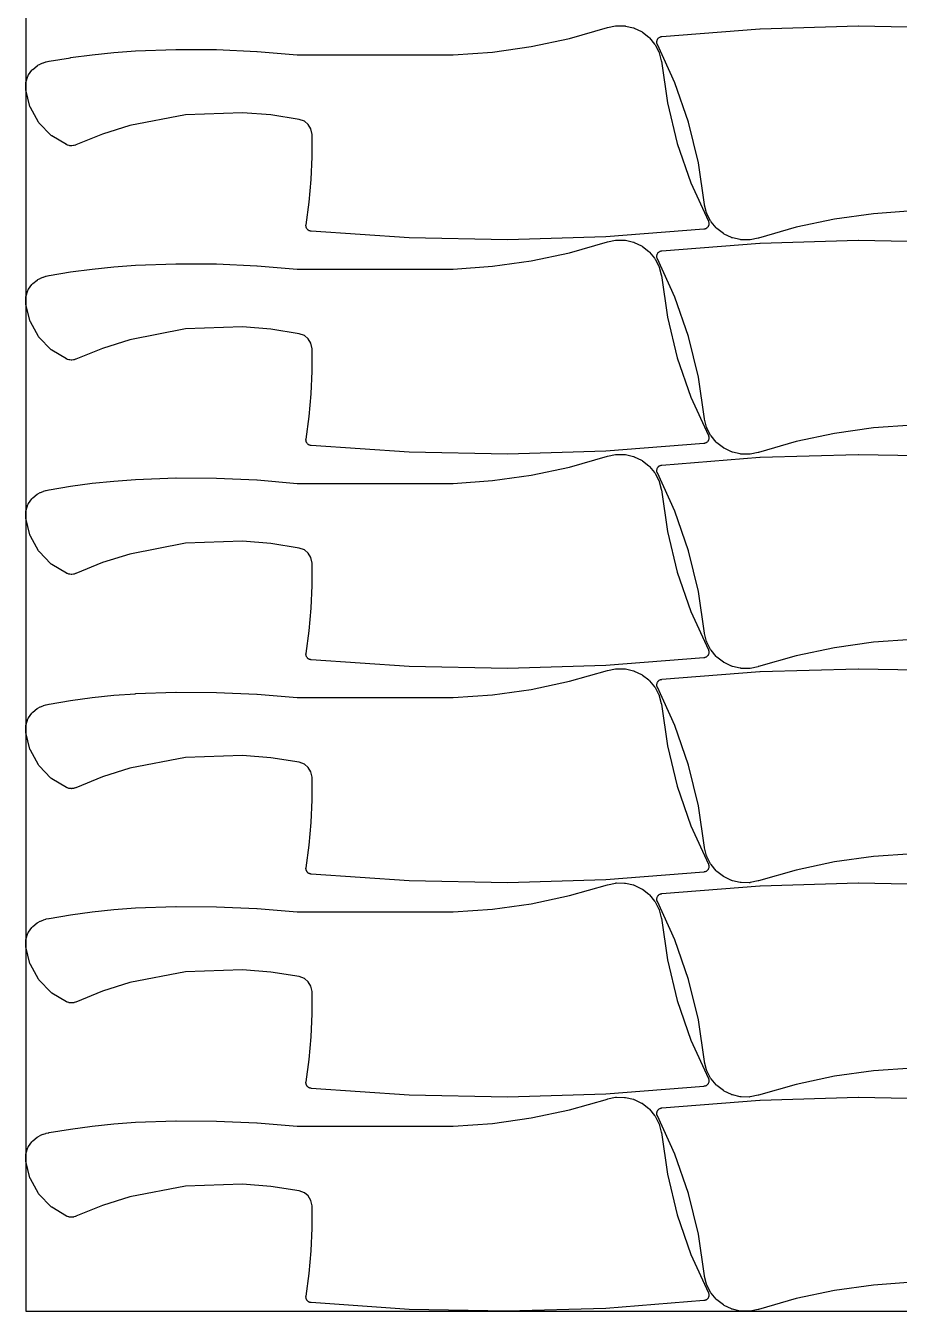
# Model space of a CAD drawing. Header units: metres. Extents: x 0 to 3000, y 0 to 1100.
# Drawn here: x 0 to 390, y 0 to 574 of the extents above; entities that cross this region are included whole.
import ezdxf

# ---------------------------------------------------------------- set-up
doc = ezdxf.new("R2010")
doc.units = ezdxf.units.M

msp = doc.modelspace()

# ---------------------------------------------------------------- linework, layer by layer
at = {"color": 7}
msp.add_lwpolyline([(0, 0), (3000, 0), (3000, 1100), (0, 1100), (0, 0)], close=True, dxfattribs=at)
at = {"color": 1}
for points in [[(127.47, 528.31), (126.28, 530.26), (124.51, 531.71), (122.12, 532.55), (109.56, 534.56), (96.88, 535.58), (71.46, 534.68), (46.47, 529.86), (34.35, 526.02), (22.39, 521.18), (22.33, 521.16), (22.27, 521.13), (21.68, 520.94), (21.48, 520.88), (21.28, 520.85), (20.67, 520.78), (20.46, 520.77), (20.26, 520.77), (19.65, 520.83), (19.44, 520.86), (19.24, 520.91), (18.65, 521.1), (18.61, 521.11), (18.57, 521.12), (18.52, 521.14), (18.46, 521.16), (18.43, 521.18), (18.39, 521.2), (18.34, 521.22), (18.29, 521.25), (18.25, 521.27), (18.22, 521.29), (11.66, 525.2), (11.51, 525.29), (11.37, 525.4), (11.24, 525.52), (6.02, 530.92), (5.91, 531.05), (5.8, 531.19), (5.71, 531.34), (2.07, 537.91), (1.99, 538.07), (1.93, 538.23), (1.88, 538.4), (0.06, 545.81), (0.04, 545.89), (0.02, 545.98), (0.02, 545.99), (0.02, 546.01), (0.01, 546.09), (0, 546.17), (0, 546.19), (0, 546.2), (0, 546.28), (0, 546.37), (0.1, 548.95), (0.11, 549.14), (0.15, 549.33), (0.2, 549.52), (1.01, 551.92), (1.08, 552.1), (1.17, 552.27), (1.27, 552.43), (2.72, 554.51), (2.84, 554.66), (2.97, 554.8), (3.12, 554.93), (5.14, 556.54), (5.21, 556.6), (5.29, 556.65), (5.29, 556.65), (5.3, 556.66), (5.38, 556.7), (5.46, 556.75), (6.5, 557.3), (6.66, 557.37), (7.74, 557.83), (7.9, 557.89), (9.02, 558.24), (9.19, 558.29), (10.34, 558.55), (10.4, 558.56), (10.46, 558.57), (20, 560.15), (20.05, 560.16), (29.63, 561.46), (29.69, 561.46), (39.3, 562.48), (39.36, 562.48), (49, 563.22), (49.04, 563.22), (49.08, 563.22), (67.11, 563.84), (67.18, 563.84), (85.21, 563.75), (85.29, 563.75), (103.29, 562.95), (103.37, 562.95), (121.26, 561.45), (191.03, 561.45), (208.51, 562.68), (225.84, 565.11), (242.96, 568.74), (259.88, 573.58), (259.95, 573.59), (260.02, 573.61), (263.57, 574.35), (263.79, 574.38), (264, 574.39), (267.59, 574.34), (267.8, 574.33), (268.01, 574.29), (271.5, 573.48), (271.71, 573.42), (271.91, 573.34), (275.18, 571.78), (275.37, 571.67), (275.55, 571.55), (278.41, 569.32), (278.57, 569.18), (278.72, 569.02), (281.01, 566.26), (281.13, 566.08), (281.24, 565.9), (282.89, 562.71), (282.97, 562.52), (283.04, 562.31), (283.97, 558.81), (283.97, 558.79), (283.98, 558.77), (284, 558.69), (284.01, 558.62), (284.01, 558.6), (284.02, 558.58), (286.71, 539.96), (291.12, 521.81), (297.23, 504.17), (305.05, 487.05), (305.08, 486.98), (305.11, 486.92), (305.15, 486.8), (305.22, 486.57), (305.26, 486.33), (305.27, 486.21), (305.29, 485.97), (305.27, 485.73), (305.25, 485.61), (305.21, 485.37), (305.13, 485.14), (305.09, 485.03), (304.99, 484.81), (304.86, 484.6), (304.79, 484.5), (304.63, 484.31), (304.46, 484.14), (304.37, 484.06), (304.18, 483.92), (303.97, 483.8), (303.86, 483.74), (303.64, 483.65), (303.41, 483.58), (303.29, 483.55), (303.24, 483.54), (303.19, 483.53), (303.14, 483.52), (303.09, 483.51), (303.04, 483.51), (303, 483.5), (259.26, 480.05), (259.16, 480.04), (215.34, 478.74), (215.24, 478.74), (171.4, 479.6), (171.31, 479.6), (127.54, 482.61), (127.51, 482.62), (127.48, 482.62), (127.41, 482.63), (127.34, 482.64), (127.31, 482.64), (127.29, 482.65), (127.19, 482.67), (126.99, 482.72), (126.79, 482.79), (126.7, 482.83), (126.52, 482.92), (126.34, 483.02), (126.26, 483.08), (126.1, 483.21), (125.95, 483.35), (125.88, 483.42), (125.75, 483.58), (125.63, 483.75), (125.57, 483.83), (125.48, 484.01), (125.4, 484.2), (125.36, 484.3), (125.3, 484.49), (125.26, 484.69), (125.25, 484.79), (125.23, 484.99), (125.23, 485.2), (125.23, 485.3), (125.24, 485.38), (125.25, 485.46), (126.64, 495.57), (127.56, 505.69), (128, 515.83), (127.97, 525.84), (127.47, 528.31)], [(127.47, 432.56), (126.28, 434.51), (124.51, 435.96), (122.12, 436.8), (109.56, 438.81), (96.88, 439.84), (71.46, 438.93), (46.47, 434.11), (34.35, 430.27), (22.39, 425.43), (22.33, 425.41), (22.27, 425.38), (21.68, 425.19), (21.48, 425.13), (21.28, 425.1), (20.67, 425.03), (20.46, 425.02), (20.26, 425.03), (19.65, 425.08), (19.44, 425.11), (19.24, 425.16), (18.65, 425.35), (18.61, 425.36), (18.57, 425.37), (18.52, 425.4), (18.46, 425.42), (18.43, 425.43), (18.39, 425.45), (18.34, 425.48), (18.29, 425.5), (18.25, 425.52), (18.22, 425.54), (11.66, 429.45), (11.51, 429.54), (11.37, 429.65), (11.24, 429.78), (6.02, 435.17), (5.91, 435.3), (5.8, 435.44), (5.71, 435.59), (2.07, 442.16), (1.99, 442.32), (1.93, 442.48), (1.88, 442.65), (0.06, 450.07), (0.04, 450.15), (0.02, 450.23), (0.02, 450.24), (0.02, 450.26), (0.01, 450.34), (0, 450.42), (0, 450.44), (0, 450.45), (0, 450.54), (0, 450.62), (0.1, 453.21), (0.11, 453.4), (0.15, 453.59), (0.2, 453.77), (1.01, 456.18), (1.08, 456.35), (1.17, 456.52), (1.27, 456.68), (2.72, 458.76), (2.84, 458.91), (2.97, 459.05), (3.12, 459.18), (5.14, 460.79), (5.21, 460.85), (5.29, 460.9), (5.29, 460.9), (5.3, 460.91), (5.38, 460.95), (5.46, 461), (6.5, 461.55), (6.66, 461.62), (7.74, 462.08), (7.9, 462.14), (9.02, 462.5), (9.19, 462.54), (10.34, 462.8), (10.4, 462.81), (10.46, 462.82), (20, 464.4), (20.05, 464.41), (29.63, 465.71), (29.69, 465.72), (39.3, 466.73), (39.36, 466.74), (49, 467.47), (49.04, 467.47), (49.08, 467.47), (67.11, 468.09), (67.18, 468.09), (85.21, 468), (85.29, 468), (103.29, 467.2), (103.37, 467.2), (121.26, 465.7), (191.03, 465.7), (208.51, 466.93), (225.84, 469.36), (242.96, 473), (259.88, 477.83), (259.95, 477.84), (260.02, 477.86), (263.57, 478.6), (263.79, 478.63), (264, 478.64), (267.59, 478.59), (267.8, 478.58), (268.01, 478.54), (271.5, 477.73), (271.71, 477.67), (271.91, 477.59), (275.18, 476.03), (275.37, 475.93), (275.55, 475.8), (278.41, 473.57), (278.57, 473.43), (278.72, 473.27), (281.01, 470.51), (281.13, 470.34), (281.24, 470.15), (282.89, 466.97), (282.97, 466.77), (283.04, 466.56), (283.97, 463.06), (283.97, 463.04), (283.98, 463.02), (284, 462.95), (284.01, 462.87), (284.01, 462.85), (284.02, 462.83), (286.71, 444.21), (291.12, 426.06), (297.23, 408.42), (305.05, 391.31), (305.08, 391.24), (305.11, 391.17), (305.15, 391.05), (305.22, 390.82), (305.26, 390.58), (305.27, 390.46), (305.29, 390.22), (305.27, 389.98), (305.25, 389.86), (305.21, 389.62), (305.13, 389.39), (305.09, 389.28), (304.99, 389.06), (304.86, 388.85), (304.79, 388.75), (304.63, 388.56), (304.46, 388.39), (304.37, 388.32), (304.18, 388.17), (303.97, 388.05), (303.86, 387.99), (303.64, 387.9), (303.41, 387.83), (303.29, 387.8), (303.24, 387.79), (303.19, 387.78), (303.14, 387.78), (303.09, 387.77), (303.04, 387.76), (303, 387.76), (259.26, 384.3), (259.16, 384.29), (215.34, 382.99), (215.24, 382.99), (171.4, 383.85), (171.31, 383.85), (127.54, 386.87), (127.51, 386.87), (127.48, 386.87), (127.41, 386.88), (127.34, 386.89), (127.31, 386.9), (127.29, 386.9), (127.19, 386.92), (126.99, 386.97), (126.79, 387.04), (126.7, 387.08), (126.52, 387.17), (126.34, 387.28), (126.26, 387.33), (126.1, 387.46), (125.95, 387.6), (125.88, 387.67), (125.75, 387.83), (125.63, 388), (125.57, 388.09), (125.48, 388.26), (125.4, 388.45), (125.36, 388.55), (125.3, 388.74), (125.26, 388.94), (125.25, 389.04), (125.23, 389.25), (125.23, 389.45), (125.23, 389.55), (125.24, 389.63), (125.25, 389.71), (126.64, 399.82), (127.56, 409.94), (128, 420.08), (127.97, 430.09), (127.47, 432.56)], [(127.47, 336.81), (126.28, 338.77), (124.51, 340.21), (122.12, 341.05), (109.56, 343.06), (96.88, 344.09), (71.46, 343.18), (46.47, 338.36), (34.35, 334.52), (22.39, 329.68), (22.33, 329.66), (22.27, 329.64), (21.68, 329.44), (21.48, 329.39), (21.28, 329.35), (20.67, 329.28), (20.46, 329.27), (20.26, 329.28), (19.65, 329.34), (19.44, 329.37), (19.24, 329.42), (18.65, 329.6), (18.61, 329.61), (18.57, 329.63), (18.52, 329.65), (18.46, 329.67), (18.43, 329.69), (18.39, 329.7), (18.34, 329.73), (18.29, 329.75), (18.25, 329.77), (18.22, 329.79), (11.66, 333.7), (11.51, 333.8), (11.37, 333.91), (11.24, 334.03), (6.02, 339.43), (5.91, 339.56), (5.8, 339.7), (5.71, 339.85), (2.07, 346.41), (1.99, 346.57), (1.93, 346.73), (1.88, 346.9), (0.06, 354.32), (0.04, 354.4), (0.02, 354.48), (0.02, 354.5), (0.02, 354.51), (0.01, 354.59), (0, 354.67), (0, 354.69), (0, 354.71), (0, 354.79), (0, 354.87), (0.1, 357.46), (0.11, 357.65), (0.15, 357.84), (0.2, 358.02), (1.01, 360.43), (1.08, 360.6), (1.17, 360.77), (1.27, 360.93), (2.72, 363.01), (2.84, 363.17), (2.97, 363.31), (3.12, 363.43), (5.14, 365.05), (5.21, 365.1), (5.29, 365.15), (5.29, 365.16), (5.3, 365.16), (5.38, 365.21), (5.46, 365.25), (6.5, 365.8), (6.66, 365.88), (7.74, 366.33), (7.9, 366.39), (9.02, 366.75), (9.19, 366.79), (10.34, 367.05), (10.4, 367.06), (10.46, 367.08), (20, 368.65), (20.05, 368.66), (29.63, 369.96), (29.69, 369.97), (39.3, 370.98), (39.36, 370.99), (49, 371.72), (49.04, 371.72), (49.08, 371.73), (67.11, 372.35), (67.18, 372.35), (85.21, 372.26), (85.29, 372.26), (103.29, 371.46), (103.37, 371.45), (121.26, 369.95), (191.03, 369.95), (208.51, 371.18), (225.84, 373.62), (242.96, 377.25), (259.88, 382.08), (259.95, 382.1), (260.02, 382.12), (263.57, 382.85), (263.79, 382.88), (264, 382.89), (267.59, 382.85), (267.8, 382.83), (268.01, 382.79), (271.5, 381.98), (271.71, 381.92), (271.91, 381.84), (275.18, 380.28), (275.37, 380.18), (275.55, 380.05), (278.41, 377.82), (278.57, 377.68), (278.72, 377.52), (281.01, 374.76), (281.13, 374.59), (281.24, 374.4), (282.89, 371.22), (282.97, 371.02), (283.04, 370.81), (283.97, 367.31), (283.97, 367.29), (283.98, 367.28), (284, 367.2), (284.01, 367.12), (284.01, 367.1), (284.02, 367.08), (286.71, 348.46), (291.12, 330.32), (297.23, 312.67), (305.05, 295.56), (305.08, 295.49), (305.11, 295.42), (305.15, 295.31), (305.22, 295.07), (305.26, 294.83), (305.27, 294.72), (305.29, 294.47), (305.27, 294.23), (305.25, 294.12), (305.21, 293.88), (305.13, 293.65), (305.09, 293.53), (304.99, 293.31), (304.86, 293.1), (304.79, 293), (304.63, 292.82), (304.46, 292.65), (304.37, 292.57), (304.18, 292.42), (303.97, 292.3), (303.86, 292.25), (303.64, 292.15), (303.41, 292.08), (303.29, 292.05), (303.24, 292.05), (303.19, 292.03), (303.14, 292.03), (303.09, 292.02), (303.04, 292.02), (303, 292.01), (259.26, 288.55), (259.16, 288.55), (215.34, 287.24), (215.24, 287.24), (171.4, 288.1), (171.31, 288.1), (127.54, 291.12), (127.51, 291.12), (127.48, 291.12), (127.41, 291.13), (127.34, 291.14), (127.31, 291.15), (127.29, 291.15), (127.19, 291.17), (126.99, 291.22), (126.79, 291.29), (126.7, 291.33), (126.52, 291.42), (126.34, 291.53), (126.26, 291.59), (126.1, 291.71), (125.95, 291.85), (125.88, 291.93), (125.75, 292.08), (125.63, 292.25), (125.57, 292.34), (125.48, 292.52), (125.4, 292.71), (125.36, 292.8), (125.3, 293), (125.26, 293.19), (125.25, 293.29), (125.23, 293.5), (125.23, 293.7), (125.23, 293.81), (125.24, 293.88), (125.25, 293.96), (126.64, 304.08), (127.56, 314.19), (128, 324.34), (127.97, 334.35), (127.47, 336.81)], [(127.47, 241.06), (126.28, 243.02), (124.51, 244.46), (122.12, 245.31), (109.56, 247.31), (96.88, 248.34), (71.46, 247.43), (46.47, 242.62), (34.35, 238.77), (22.39, 233.93), (22.33, 233.91), (22.27, 233.89), (21.68, 233.69), (21.48, 233.64), (21.28, 233.6), (20.67, 233.54), (20.46, 233.52), (20.26, 233.53), (19.65, 233.59), (19.44, 233.62), (19.24, 233.67), (18.65, 233.85), (18.61, 233.87), (18.57, 233.88), (18.52, 233.9), (18.46, 233.92), (18.43, 233.94), (18.39, 233.95), (18.34, 233.98), (18.29, 234), (18.25, 234.03), (18.22, 234.05), (11.66, 237.95), (11.51, 238.05), (11.37, 238.16), (11.24, 238.28), (6.02, 243.68), (5.91, 243.81), (5.8, 243.95), (5.71, 244.1), (2.07, 250.66), (1.99, 250.82), (1.93, 250.99), (1.88, 251.16), (0.06, 258.57), (0.04, 258.65), (0.02, 258.73), (0.02, 258.75), (0.02, 258.76), (0.01, 258.85), (0, 258.93), (0, 258.94), (0, 258.96), (0, 259.04), (0, 259.12), (0.1, 261.71), (0.11, 261.9), (0.15, 262.09), (0.2, 262.27), (1.01, 264.68), (1.08, 264.86), (1.17, 265.03), (1.27, 265.19), (2.72, 267.27), (2.84, 267.42), (2.97, 267.56), (3.12, 267.69), (5.14, 269.3), (5.21, 269.35), (5.29, 269.41), (5.29, 269.41), (5.3, 269.41), (5.38, 269.46), (5.46, 269.5), (6.5, 270.05), (6.66, 270.13), (7.74, 270.58), (7.9, 270.64), (9.02, 271), (9.19, 271.05), (10.34, 271.31), (10.4, 271.32), (10.46, 271.33), (20, 272.91), (20.05, 272.92), (29.63, 274.21), (29.69, 274.22), (39.3, 275.24), (39.36, 275.24), (49, 275.97), (49.04, 275.97), (49.08, 275.98), (67.11, 276.6), (67.18, 276.6), (85.21, 276.51), (85.29, 276.51), (103.29, 275.71), (103.37, 275.7), (121.26, 274.2), (191.03, 274.2), (208.51, 275.43), (225.84, 277.87), (242.96, 281.5), (259.88, 286.33), (259.95, 286.35), (260.02, 286.37), (263.57, 287.1), (263.79, 287.13), (264, 287.14), (267.59, 287.1), (267.8, 287.08), (268.01, 287.05), (271.5, 286.24), (271.71, 286.18), (271.91, 286.09), (275.18, 284.53), (275.37, 284.43), (275.55, 284.31), (278.41, 282.08), (278.57, 281.93), (278.72, 281.77), (281.01, 279.01), (281.13, 278.84), (281.24, 278.66), (282.89, 275.47), (282.97, 275.27), (283.04, 275.07), (283.97, 271.56), (283.97, 271.55), (283.98, 271.53), (284, 271.45), (284.01, 271.37), (284.01, 271.35), (284.02, 271.34), (286.71, 252.72), (291.12, 234.57), (297.23, 216.92), (305.05, 199.81), (305.08, 199.74), (305.11, 199.67), (305.15, 199.56), (305.22, 199.33), (305.26, 199.09), (305.27, 198.97), (305.29, 198.73), (305.27, 198.49), (305.25, 198.37), (305.21, 198.13), (305.13, 197.9), (305.09, 197.78), (304.99, 197.56), (304.86, 197.36), (304.79, 197.26), (304.63, 197.07), (304.46, 196.9), (304.37, 196.82), (304.18, 196.67), (303.97, 196.55), (303.86, 196.5), (303.64, 196.4), (303.41, 196.33), (303.29, 196.31), (303.24, 196.3), (303.19, 196.29), (303.14, 196.28), (303.09, 196.27), (303.04, 196.27), (303, 196.26), (259.26, 192.8), (259.16, 192.8), (215.34, 191.5), (215.24, 191.5), (171.4, 192.35), (171.31, 192.36), (127.54, 195.37), (127.51, 195.38), (127.48, 195.38), (127.41, 195.39), (127.34, 195.39), (127.31, 195.4), (127.29, 195.41), (127.19, 195.43), (126.99, 195.48), (126.79, 195.55), (126.7, 195.59), (126.52, 195.67), (126.34, 195.78), (126.26, 195.84), (126.1, 195.96), (125.95, 196.1), (125.88, 196.18), (125.75, 196.33), (125.63, 196.5), (125.57, 196.59), (125.48, 196.77), (125.4, 196.96), (125.36, 197.05), (125.3, 197.25), (125.26, 197.45), (125.25, 197.55), (125.23, 197.75), (125.23, 197.96), (125.23, 198.06), (125.24, 198.14), (125.25, 198.22), (126.64, 208.33), (127.56, 218.44), (128, 228.59), (127.97, 238.6), (127.47, 241.06)], [(127.47, 145.32), (126.28, 147.27), (124.51, 148.72), (122.12, 149.56), (109.56, 151.57), (96.88, 152.59), (71.46, 151.69), (46.47, 146.87), (34.35, 143.03), (22.39, 138.19), (22.33, 138.16), (22.27, 138.14), (21.68, 137.95), (21.48, 137.89), (21.28, 137.86), (20.67, 137.79), (20.46, 137.78), (20.26, 137.78), (19.65, 137.84), (19.44, 137.87), (19.24, 137.92), (18.65, 138.1), (18.61, 138.12), (18.57, 138.13), (18.52, 138.15), (18.46, 138.17), (18.43, 138.19), (18.39, 138.21), (18.34, 138.23), (18.29, 138.26), (18.25, 138.28), (18.22, 138.3), (11.66, 142.2), (11.51, 142.3), (11.37, 142.41), (11.24, 142.53), (6.02, 147.93), (5.91, 148.06), (5.8, 148.2), (5.71, 148.35), (2.07, 154.92), (1.99, 155.07), (1.93, 155.24), (1.88, 155.41), (0.06, 162.82), (0.04, 162.9), (0.02, 162.98), (0.02, 163), (0.02, 163.02), (0.01, 163.1), (0, 163.18), (0, 163.2), (0, 163.21), (0, 163.29), (0, 163.38), (0.1, 165.96), (0.11, 166.15), (0.15, 166.34), (0.2, 166.53), (1.01, 168.93), (1.08, 169.11), (1.17, 169.28), (1.27, 169.44), (2.72, 171.52), (2.84, 171.67), (2.97, 171.81), (3.12, 171.94), (5.14, 173.55), (5.21, 173.6), (5.29, 173.66), (5.29, 173.66), (5.3, 173.67), (5.38, 173.71), (5.46, 173.76), (6.5, 174.31), (6.66, 174.38), (7.74, 174.83), (7.9, 174.89), (9.02, 175.25), (9.19, 175.3), (10.34, 175.56), (10.4, 175.57), (10.46, 175.58), (20, 177.16), (20.05, 177.17), (29.63, 178.46), (29.69, 178.47), (39.3, 179.49), (39.36, 179.49), (49, 180.23), (49.04, 180.23), (49.08, 180.23), (67.11, 180.85), (67.18, 180.85), (85.21, 180.76), (85.29, 180.76), (103.29, 179.96), (103.37, 179.96), (121.26, 178.45), (191.03, 178.45), (208.51, 179.69), (225.84, 182.12), (242.96, 185.75), (259.88, 190.58), (259.95, 190.6), (260.02, 190.62), (263.57, 191.35), (263.79, 191.39), (264, 191.4), (267.59, 191.35), (267.8, 191.34), (268.01, 191.3), (271.5, 190.49), (271.71, 190.43), (271.91, 190.35), (275.18, 188.79), (275.37, 188.68), (275.55, 188.56), (278.41, 186.33), (278.57, 186.19), (278.72, 186.03), (281.01, 183.27), (281.13, 183.09), (281.24, 182.91), (282.89, 179.72), (282.97, 179.53), (283.04, 179.32), (283.97, 175.82), (283.97, 175.8), (283.98, 175.78), (284, 175.7), (284.01, 175.62), (284.01, 175.61), (284.02, 175.59), (286.71, 156.97), (291.12, 138.82), (297.23, 121.17), (305.05, 104.06), (305.08, 103.99), (305.11, 103.92), (305.15, 103.81), (305.22, 103.58), (305.26, 103.34), (305.27, 103.22), (305.29, 102.98), (305.27, 102.74), (305.25, 102.62), (305.21, 102.38), (305.13, 102.15), (305.09, 102.04), (304.99, 101.82), (304.86, 101.61), (304.79, 101.51), (304.63, 101.32), (304.46, 101.15), (304.37, 101.07), (304.18, 100.93), (303.97, 100.8), (303.86, 100.75), (303.64, 100.65), (303.41, 100.59), (303.29, 100.56), (303.24, 100.55), (303.19, 100.54), (303.14, 100.53), (303.09, 100.52), (303.04, 100.52), (303, 100.51), (259.26, 97.05), (259.16, 97.05), (215.34, 95.75), (215.24, 95.75), (171.4, 96.6), (171.31, 96.61), (127.54, 99.62), (127.51, 99.63), (127.48, 99.63), (127.41, 99.64), (127.34, 99.65), (127.31, 99.65), (127.29, 99.66), (127.19, 99.68), (126.99, 99.73), (126.79, 99.8), (126.7, 99.84), (126.52, 99.93), (126.34, 100.03), (126.26, 100.09), (126.1, 100.22), (125.95, 100.36), (125.88, 100.43), (125.75, 100.59), (125.63, 100.76), (125.57, 100.84), (125.48, 101.02), (125.4, 101.21), (125.36, 101.31), (125.3, 101.5), (125.26, 101.7), (125.25, 101.8), (125.23, 102), (125.23, 102.21), (125.23, 102.31), (125.24, 102.39), (125.25, 102.47), (126.64, 112.58), (127.56, 122.7), (128, 132.84), (127.97, 142.85), (127.47, 145.32)], [(127.47, 49.57), (126.28, 51.52), (124.51, 52.97), (122.12, 53.81), (109.56, 55.82), (96.88, 56.84), (71.46, 55.94), (46.47, 51.12), (34.35, 47.28), (22.39, 42.44), (22.33, 42.42), (22.27, 42.39), (21.68, 42.2), (21.48, 42.14), (21.28, 42.11), (20.67, 42.04), (20.46, 42.03), (20.26, 42.04), (19.65, 42.09), (19.44, 42.12), (19.24, 42.17), (18.65, 42.36), (18.61, 42.37), (18.57, 42.38), (18.52, 42.4), (18.46, 42.42), (18.43, 42.44), (18.39, 42.46), (18.34, 42.48), (18.29, 42.51), (18.25, 42.53), (18.22, 42.55), (11.66, 46.46), (11.51, 46.55), (11.37, 46.66), (11.24, 46.78), (6.02, 52.18), (5.91, 52.31), (5.8, 52.45), (5.71, 52.6), (2.07, 59.17), (1.99, 59.33), (1.93, 59.49), (1.88, 59.66), (0.06, 67.08), (0.04, 67.16), (0.02, 67.24), (0.02, 67.25), (0.02, 67.27), (0.01, 67.35), (0, 67.43), (0, 67.45), (0, 67.46), (0, 67.55), (0, 67.63), (0.1, 70.21), (0.11, 70.41), (0.15, 70.59), (0.2, 70.78), (1.01, 73.18), (1.08, 73.36), (1.17, 73.53), (1.27, 73.69), (2.72, 75.77), (2.84, 75.92), (2.97, 76.06), (3.12, 76.19), (5.14, 77.8), (5.21, 77.86), (5.29, 77.91), (5.29, 77.91), (5.3, 77.92), (5.38, 77.96), (5.46, 78.01), (6.5, 78.56), (6.66, 78.63), (7.74, 79.09), (7.9, 79.15), (9.02, 79.5), (9.19, 79.55), (10.34, 79.81), (10.4, 79.82), (10.46, 79.83), (20, 81.41), (20.05, 81.42), (29.63, 82.72), (29.69, 82.72), (39.3, 83.74), (39.36, 83.74), (49, 84.48), (49.04, 84.48), (49.08, 84.48), (67.11, 85.1), (67.18, 85.1), (85.21, 85.01), (85.29, 85.01), (103.29, 84.21), (103.37, 84.21), (121.26, 82.71), (191.03, 82.71), (208.51, 83.94), (225.84, 86.37), (242.96, 90), (259.88, 94.84), (259.95, 94.85), (260.02, 94.87), (263.57, 95.61), (263.79, 95.64), (264, 95.65), (267.59, 95.6), (267.8, 95.59), (268.01, 95.55), (271.5, 94.74), (271.71, 94.68), (271.91, 94.6), (275.18, 93.04), (275.37, 92.93), (275.55, 92.81), (278.41, 90.58), (278.57, 90.44), (278.72, 90.28), (281.01, 87.52), (281.13, 87.35), (281.24, 87.16), (282.89, 83.98), (282.97, 83.78), (283.04, 83.57), (283.97, 80.07), (283.97, 80.05), (283.98, 80.03), (284, 79.96), (284.01, 79.88), (284.01, 79.86), (284.02, 79.84), (286.71, 61.22), (291.12, 43.07), (297.23, 25.43), (305.05, 8.32), (305.08, 8.25), (305.11, 8.18), (305.15, 8.06), (305.22, 7.83), (305.26, 7.59), (305.27, 7.47), (305.29, 7.23), (305.27, 6.99), (305.25, 6.87), (305.21, 6.63), (305.13, 6.4), (305.09, 6.29), (304.99, 6.07), (304.86, 5.86), (304.79, 5.76), (304.63, 5.57), (304.46, 5.4), (304.37, 5.32), (304.18, 5.18), (303.97, 5.06), (303.86, 5), (303.64, 4.91), (303.41, 4.84), (303.29, 4.81), (303.24, 4.8), (303.19, 4.79), (303.14, 4.78), (303.09, 4.78), (303.04, 4.77), (303, 4.77), (259.26, 1.31), (259.16, 1.3), (215.34, 0), (215.24, 0), (171.4, 0.86), (171.31, 0.86), (127.54, 3.88), (127.51, 3.88), (127.48, 3.88), (127.41, 3.89), (127.34, 3.9), (127.31, 3.91), (127.29, 3.91), (127.19, 3.93), (126.99, 3.98), (126.79, 4.05), (126.7, 4.09), (126.52, 4.18), (126.34, 4.29), (126.26, 4.34), (126.1, 4.47), (125.95, 4.61), (125.88, 4.68), (125.75, 4.84), (125.63, 5.01), (125.57, 5.09), (125.48, 5.27), (125.4, 5.46), (125.36, 5.56), (125.3, 5.75), (125.26, 5.95), (125.25, 6.05), (125.23, 6.26), (125.23, 6.46), (125.23, 6.56), (125.24, 6.64), (125.25, 6.72), (126.64, 16.83), (127.56, 26.95), (128, 37.09), (127.97, 47.1), (127.47, 49.57)]]:
    msp.add_lwpolyline(points, close=True, dxfattribs=at)
for points in [[(396.26, 491.68), (378.78, 490.45), (361.44, 488.01), (344.32, 484.38), (327.41, 479.55), (327.33, 479.53), (327.26, 479.51), (323.71, 478.78), (323.5, 478.75), (323.28, 478.74), (319.7, 478.78), (319.48, 478.8), (319.27, 478.84), (315.78, 479.65), (315.57, 479.71), (315.37, 479.79), (312.1, 481.35), (311.91, 481.45), (311.73, 481.58), (308.87, 483.81), (308.71, 483.95), (308.56, 484.11), (306.28, 486.87), (306.15, 487.04), (306.04, 487.23), (304.4, 490.41), (304.31, 490.61), (304.24, 490.81), (303.31, 494.32), (303.31, 494.34), (303.31, 494.35), (303.29, 494.43), (303.27, 494.51), (303.27, 494.53), (303.27, 494.55), (300.58, 513.17), (296.17, 531.31), (290.05, 548.96), (282.24, 566.07), (282.21, 566.14), (282.18, 566.21), (282.14, 566.32), (282.07, 566.56), (282.03, 566.8), (282.01, 566.91), (282, 567.16), (282.02, 567.4), (282.03, 567.51), (282.08, 567.75), (282.15, 567.98), (282.2, 568.1), (282.3, 568.32), (282.43, 568.53), (282.5, 568.63), (282.65, 568.81), (282.83, 568.98), (282.92, 569.06), (283.11, 569.21), (283.32, 569.33), (283.42, 569.38), (283.65, 569.48), (283.88, 569.55), (284, 569.58), (284.05, 569.58), (284.09, 569.6), (284.14, 569.6), (284.19, 569.61), (284.24, 569.61), (284.29, 569.62), (328.02, 573.08), (328.12, 573.08), (371.95, 574.39), (372.05, 574.39), (415.88, 573.53)], [(396.26, 395.93), (378.78, 394.7), (361.44, 392.26), (344.32, 388.63), (327.41, 383.8), (327.33, 383.79), (327.26, 383.77), (323.71, 383.03), (323.5, 383), (323.28, 382.99), (319.7, 383.04), (319.48, 383.05), (319.27, 383.09), (315.78, 383.9), (315.57, 383.96), (315.37, 384.04), (312.1, 385.6), (311.91, 385.7), (311.73, 385.83), (308.87, 388.06), (308.71, 388.2), (308.56, 388.36), (306.28, 391.12), (306.15, 391.29), (306.04, 391.48), (304.4, 394.66), (304.31, 394.86), (304.24, 395.07), (303.31, 398.57), (303.31, 398.59), (303.31, 398.6), (303.29, 398.68), (303.27, 398.76), (303.27, 398.78), (303.27, 398.8), (300.58, 417.42), (296.17, 435.57), (290.05, 453.21), (282.24, 470.32), (282.21, 470.39), (282.18, 470.46), (282.14, 470.58), (282.07, 470.81), (282.03, 471.05), (282.01, 471.17), (282, 471.41), (282.02, 471.65), (282.03, 471.77), (282.08, 472.01), (282.15, 472.24), (282.2, 472.35), (282.3, 472.57), (282.43, 472.78), (282.5, 472.88), (282.65, 473.07), (282.83, 473.24), (282.92, 473.31), (283.11, 473.46), (283.32, 473.58), (283.42, 473.64), (283.65, 473.73), (283.88, 473.8), (284, 473.83), (284.05, 473.84), (284.09, 473.85), (284.14, 473.85), (284.19, 473.86), (284.24, 473.87), (284.29, 473.87), (328.02, 477.33), (328.12, 477.34), (371.95, 478.64), (372.05, 478.64), (415.88, 477.78)], [(396.26, 300.18), (378.78, 298.95), (361.44, 296.52), (344.32, 292.89), (327.41, 288.05), (327.33, 288.04), (327.26, 288.02), (323.71, 287.28), (323.5, 287.25), (323.28, 287.24), (319.7, 287.29), (319.48, 287.3), (319.27, 287.34), (315.78, 288.15), (315.57, 288.21), (315.37, 288.29), (312.1, 289.85), (311.91, 289.96), (311.73, 290.08), (308.87, 292.31), (308.71, 292.45), (308.56, 292.61), (306.28, 295.37), (306.15, 295.55), (306.04, 295.73), (304.4, 298.92), (304.31, 299.11), (304.24, 299.32), (303.31, 302.82), (303.31, 302.84), (303.31, 302.86), (303.29, 302.94), (303.27, 303.01), (303.27, 303.03), (303.27, 303.05), (300.58, 321.67), (296.17, 339.82), (290.05, 357.46), (282.24, 374.58), (282.21, 374.65), (282.18, 374.71), (282.14, 374.83), (282.07, 375.06), (282.03, 375.3), (282.01, 375.42), (282, 375.66), (282.02, 375.9), (282.03, 376.02), (282.08, 376.26), (282.15, 376.49), (282.2, 376.6), (282.3, 376.82), (282.43, 377.03), (282.5, 377.13), (282.65, 377.32), (282.83, 377.49), (282.92, 377.57), (283.11, 377.71), (283.32, 377.83), (283.42, 377.89), (283.65, 377.98), (283.88, 378.05), (284, 378.08), (284.05, 378.09), (284.09, 378.1), (284.14, 378.11), (284.19, 378.11), (284.24, 378.12), (284.29, 378.12), (328.02, 381.58), (328.12, 381.59), (371.95, 382.89), (372.05, 382.89), (415.88, 382.03)], [(396.26, 204.44), (378.78, 203.21), (361.44, 200.77), (344.32, 197.14), (327.41, 192.31), (327.33, 192.29), (327.26, 192.27), (323.71, 191.54), (323.5, 191.5), (323.28, 191.5), (319.7, 191.54), (319.48, 191.56), (319.27, 191.59), (315.78, 192.4), (315.57, 192.46), (315.37, 192.55), (312.1, 194.1), (311.91, 194.21), (311.73, 194.33), (308.87, 196.56), (308.71, 196.71), (308.56, 196.86), (306.28, 199.62), (306.15, 199.8), (306.04, 199.98), (304.4, 203.17), (304.31, 203.37), (304.24, 203.57), (303.31, 207.07), (303.31, 207.09), (303.31, 207.11), (303.29, 207.19), (303.27, 207.27), (303.27, 207.28), (303.27, 207.3), (300.58, 225.92), (296.17, 244.07), (290.05, 261.72), (282.24, 278.83), (282.21, 278.9), (282.18, 278.97), (282.14, 279.08), (282.07, 279.31), (282.03, 279.55), (282.01, 279.67), (282, 279.91), (282.02, 280.15), (282.03, 280.27), (282.08, 280.51), (282.15, 280.74), (282.2, 280.85), (282.3, 281.08), (282.43, 281.28), (282.5, 281.38), (282.65, 281.57), (282.83, 281.74), (282.92, 281.82), (283.11, 281.96), (283.32, 282.09), (283.42, 282.14), (283.65, 282.24), (283.88, 282.31), (284, 282.33), (284.05, 282.34), (284.09, 282.35), (284.14, 282.36), (284.19, 282.37), (284.24, 282.37), (284.29, 282.38), (328.02, 285.84), (328.12, 285.84), (371.95, 287.14), (372.05, 287.14), (415.88, 286.29)], [(396.26, 108.69), (378.78, 107.46), (361.44, 105.02), (344.32, 101.39), (327.41, 96.56), (327.33, 96.54), (327.26, 96.52), (323.71, 95.79), (323.5, 95.76), (323.28, 95.75), (319.7, 95.79), (319.48, 95.81), (319.27, 95.84), (315.78, 96.65), (315.57, 96.72), (315.37, 96.8), (312.1, 98.36), (311.91, 98.46), (311.73, 98.59), (308.87, 100.82), (308.71, 100.96), (308.56, 101.12), (306.28, 103.88), (306.15, 104.05), (306.04, 104.24), (304.4, 107.42), (304.31, 107.62), (304.24, 107.82), (303.31, 111.33), (303.31, 111.34), (303.31, 111.36), (303.29, 111.44), (303.27, 111.52), (303.27, 111.54), (303.27, 111.55), (300.58, 130.17), (296.17, 148.32), (290.05, 165.97), (282.24, 183.08), (282.21, 183.15), (282.18, 183.22), (282.14, 183.33), (282.07, 183.57), (282.03, 183.8), (282.01, 183.92), (282, 184.16), (282.02, 184.4), (282.03, 184.52), (282.08, 184.76), (282.15, 184.99), (282.2, 185.11), (282.3, 185.33), (282.43, 185.54), (282.5, 185.63), (282.65, 185.82), (282.83, 185.99), (282.92, 186.07), (283.11, 186.22), (283.32, 186.34), (283.42, 186.39), (283.65, 186.49), (283.88, 186.56), (284, 186.58), (284.05, 186.59), (284.09, 186.6), (284.14, 186.61), (284.19, 186.62), (284.24, 186.62), (284.29, 186.63), (328.02, 190.09), (328.12, 190.09), (371.95, 191.4), (372.05, 191.4), (415.88, 190.54)], [(396.26, 12.94), (378.78, 11.71), (361.44, 9.27), (344.32, 5.64), (327.41, 0.81), (327.33, 0.79), (327.26, 0.78), (323.71, 0.04), (323.5, 0.01), (323.28, 0), (319.7, 0.05), (319.48, 0.06), (319.27, 0.1), (315.78, 0.91), (315.57, 0.97), (315.37, 1.05), (312.1, 2.61), (311.91, 2.71), (311.73, 2.84), (308.87, 5.07), (308.71, 5.21), (308.56, 5.37), (306.28, 8.13), (306.15, 8.3), (306.04, 8.49), (304.4, 11.67), (304.31, 11.87), (304.24, 12.08), (303.31, 15.58), (303.31, 15.6), (303.31, 15.61), (303.29, 15.69), (303.27, 15.77), (303.27, 15.79), (303.27, 15.81), (300.58, 34.43), (296.17, 52.57), (290.05, 70.22), (282.24, 87.33), (282.21, 87.4), (282.18, 87.47), (282.14, 87.58), (282.07, 87.82), (282.03, 88.06), (282.01, 88.18), (282, 88.42), (282.02, 88.66), (282.03, 88.78), (282.08, 89.01), (282.15, 89.25), (282.2, 89.36), (282.3, 89.58), (282.43, 89.79), (282.5, 89.89), (282.65, 90.08), (282.83, 90.25), (282.92, 90.32), (283.11, 90.47), (283.32, 90.59), (283.42, 90.64), (283.65, 90.74), (283.88, 90.81), (284, 90.84), (284.05, 90.85), (284.09, 90.86), (284.14, 90.86), (284.19, 90.87), (284.24, 90.88), (284.29, 90.88), (328.02, 94.34), (328.12, 94.35), (371.95, 95.65), (372.05, 95.65), (415.88, 94.79)]]:
    msp.add_lwpolyline(points, dxfattribs=at)

doc.saveas('drawing.dxf')
